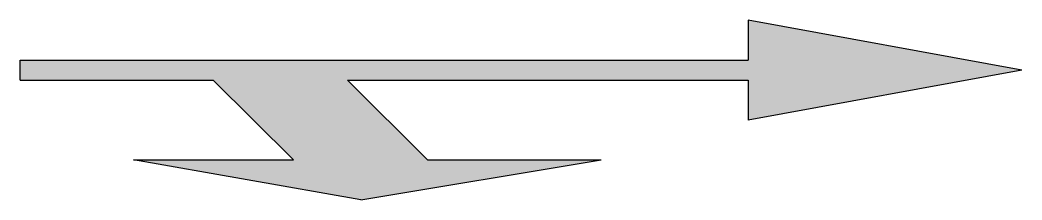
# Model space of a CAD drawing. Header units: metres. Extents: x 0 to 7.5, y -0.98 to 0.38.
import ezdxf

# ---------------------------------------------------------------- set-up
doc = ezdxf.new("R2010")
doc.units = ezdxf.units.M
doc.header["$LTSCALE"] = 0.2

msp = doc.modelspace()

# ---------------------------------------------------------------- hatches: boundary and pattern name
at = {"true_color": 0xfaf528}
msp.add_hatch(color=2, dxfattribs=at).paths.add_polyline_path([(2.0459, -0.675), (0.85, -0.675), (2.55, -0.975), (4.35, -0.675), (3.05, -0.675), (2.45, -0.075), (5.45, -0.075), (5.45, -0.375), (7.5, 0), (5.45, 0.375), (5.45, 0.075), (0, 0.075), (0, -0.075), (1.4459, -0.075)])

# ---------------------------------------------------------------- linework, layer by layer
at = {"color": 2, "true_color": 0xfaf528}
for p, q in [((7.5, 0), (5.45, 0.375)), ((5.45, 0.375), (5.45, 0.075)), ((0, 0.075), (5.45, 0.075)), ((0, -0.075), (0, 0.075)), ((7.5, 0), (5.45, -0.375)), ((0, -0.075), (1.4459, -0.075)), ((2.0459, -0.675), (1.4459, -0.075)), ((2.45, -0.075), (5.45, -0.075)), ((3.05, -0.675), (2.45, -0.075)), ((5.45, -0.075), (5.45, -0.375)), ((0.85, -0.675), (2.0459, -0.675)), ((2.55, -0.975), (0.85, -0.675)), ((2.55, -0.975), (4.35, -0.675)), ((3.05, -0.675), (4.35, -0.675))]:
    msp.add_line(p, q, dxfattribs=at)

doc.saveas('drawing.dxf')
